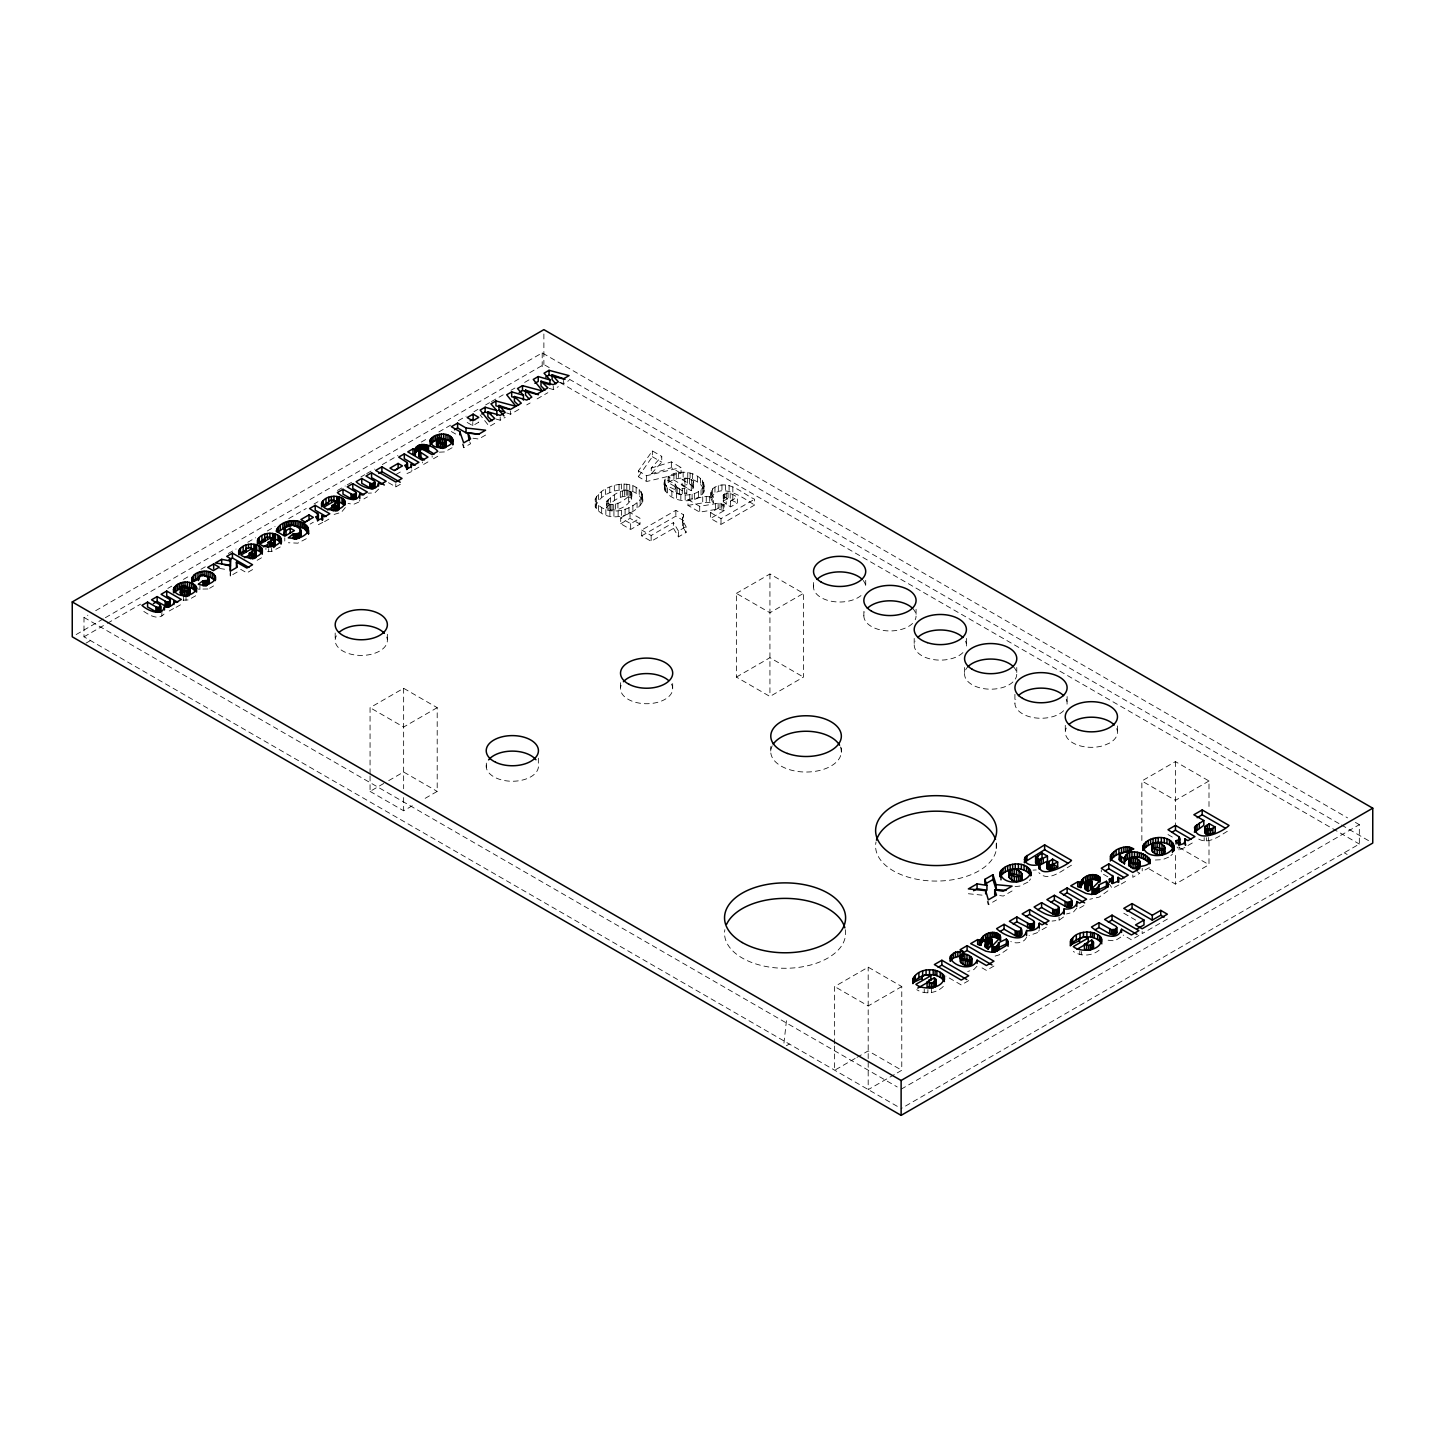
<?xml version="1.0" encoding="UTF-8"?>
<svg xmlns="http://www.w3.org/2000/svg" width="1445" height="1445" viewBox="0 0 1445 1445"><rect width="100%" height="100%" fill="white"/><g stroke="black" fill="none" stroke-linecap="round" stroke-linejoin="round"><path stroke-width="0.75" stroke-dasharray="5 3.75" d="M595.25 506.942C600.705 489.44 635.041 481.727 642.826 501.487C634.174 516.931 605.997 523.975 595.25 506.942L595.268 499.013C603.577 481.528 643.766 476.037 642.826 501.487M595.268 499.013L595.25 501.126C605.997 518.177 634.174 511.115 642.826 495.689M237.124 572.094L230.243 576.067L230.369 570.107M673.514 528.382L678.446 536.872L686.086 532.446L682.383 526.052L683.575 514.799L675.845 510.338L641.706 530.044L641.706 535.86L651.153 541.315L673.514 528.382L673.514 522.584L651.153 535.499L641.706 530.044M683.575 514.799L682.383 520.236L686.086 526.63L686.086 532.446M783.949 1043.073L786.622 1019.159M686.808 487.525L682.257 488.753L677.145 487.633L675.122 483.894L665.097 479.09C657.168 500.385 694.684 508.423 703.823 492.095C708.52 473.129 680.216 467.114 668.132 476.742L668.132 482.558L686.808 493.341L686.808 487.525L668.132 476.742M703.823 492.095L704.13 484.256M345.337 507.556L341.399 512.271L332.765 514.835M710.904 492.492L713.631 497.279L713.631 503.077C709.152 499.157 709.296 489.945 714.95 487.146C729.111 479.361 742.73 493.811 754.561 499.247L754.561 505.064L721.001 524.445L710.579 518.43L710.579 512.614L724.198 504.757L724.198 510.573L710.579 518.43M710.904 498.308C720.134 480.679 744.175 498.471 754.561 505.064M664.285 488.067L665.097 484.906L675.122 489.71L677.145 493.449L682.257 494.569L686.808 493.341M606.611 501.939C611.398 495.617 624.023 486.261 631.664 492.673L631.682 493.522C626.01 499.031 615.353 508.116 607.008 503.023L606.611 501.939L607.008 508.839C616.22 513.661 634.355 504.052 631.664 492.673M606.611 507.755C611.398 501.433 624.023 492.077 631.664 498.489L631.682 499.338M359.516 501.09L359.877 499.934M378.644 489.096L374.815 492.889L368.24 493.16M1038.756 931.266L1039.28 929.803M1076.796 908.146L1073.328 912.174L1066.554 913.944M1026.546 937.245C1024.18 943.061 1015.961 944.109 1010.778 941.544M976.946 966.29L973.785 969.649L967.698 971.492M723.259 495.129L728.063 492.781L732.814 494.515L737.365 497.152L737.365 502.968L730.538 506.906L723.313 501.776L723.259 495.129L723.313 501.776M723.259 500.945L728.063 498.597L737.365 502.968M664.285 482.251C669.468 496.881 695.46 499.807 703.823 486.279M691.252 490.74L691.252 484.942L693.456 482.413L693.221 480.77L687.386 478.241L682.076 479.632L682.076 485.448L691.252 490.74L693.456 488.229L693.221 480.77M322.759 522.367L317.882 524.968M1118.845 884.99L1112.343 888.458L1109.326 884.069M1029.508 880.583L1030.502 878.957M651.243 468.072L671.365 461.894L681.065 467.494L681.065 473.31L646.637 481.51L638.365 476.742L638.365 470.925L652.345 450.912L661.756 456.349L661.756 462.165L651.243 473.888L651.243 468.072L661.756 456.349M638.365 476.742L652.345 456.728L652.345 450.912M1107.881 890.842L1099.248 897.092L1089.801 899.26M173.581 608.526L167.981 611.687M164.026 614.089C157.722 621.332 147.733 613.999 141.971 610.187M1063.538 917.033L1059.059 920.266L1052.086 921.061M1120.778 937.137L1114.727 940.876L1105.732 939.972M1149.353 867.596L1142.218 871.498L1142.218 868.282M195.689 595.773L188.32 599.928L181.763 600.253M452.068 447.769L444.699 451.906L438.142 452.249M1170.829 855.675L1172.455 854.103M261.491 557.806L254.085 562.069M280.258 546.969L271.443 551.575L265.934 551.575L265.934 548.341M943.332 986.411C936.523 993.329 924.999 994.955 916.744 989.68M1007.111 949.6L999.199 954.856L991.595 957.114M411.391 471.702L406.984 473.526M1184.918 847.511L1179.03 849.949L1177.025 847.023M358.667 502.137L353.537 504.377L348.064 503.456M1037.636 932.567L1029.039 935.601M306.304 538.696L297.833 543.157L288.35 542.742M1027.901 882.136L1019.682 886.11L1013.433 886.778M213.553 585.911L209.633 588.26M1099.121 950.232C1091.842 956.048 1081.059 956.771 1073.31 951.46M897.273 1106.346L83.991 636.812L83.991 617.43L87.892 615.191M95.695 610.675L542.2 352.887L1347.589 817.888M76.151 634.572L103.426 618.803M105.377 617.683L543.88 364.519L551.701 369.035M83.991 636.812L105.449 624.439M107.4 623.301L140.544 604.173M167.837 588.404L171.738 586.164M183.443 579.409L189.295 576.031M200.981 569.276L206.834 565.898M228.274 553.507L236.077 549.01M247.781 542.254L255.584 537.757M267.271 531.001L275.074 526.504M288.729 518.611L306.268 508.477M314.071 503.98L317.972 501.722M337.462 490.469L345.265 485.972M347.215 484.852L353.068 481.474M360.871 476.958L364.772 474.719M366.723 473.581L374.508 469.083M382.311 464.586L397.917 455.572M421.308 442.062L427.16 438.684M438.865 431.947L450.551 425.191M458.354 420.676L466.157 416.178M473.96 411.68L477.861 409.423M485.646 404.925L489.548 402.667M491.499 401.547L503.203 394.792M511.006 390.295L514.908 388.037M524.643 382.401L530.496 379.024M86.068 643.097L90.457 640.55M467.168 422.446L472.768 425.679L478.747 422.229L473.147 418.996M310.097 524.101L313.348 522.223M395.948 474.538L402.469 470.781M176.091 607.333L181.311 604.317M324.565 521.627L329.803 518.592M363.923 498.904L367.391 496.899M418.905 467.15L413.667 470.167L411.283 468.794M427.955 461.93L422.355 465.164L422.355 461.93M437.781 456.259L432.163 459.492L432.163 456.259M494.75 423.367L489.367 426.474L480.155 414.95M496.087 419.05L500.187 420.224L505.244 417.316M506.689 412.927L510.537 414.245L521.302 408.032M526.739 404.889L530.116 402.956M537.088 398.91L547.854 392.697M549.19 388.38L553.29 389.554L558.348 386.646M559.811 382.275L563.64 383.593L569.059 380.468M252.568 569.583L246.86 572.888L236.456 566.892M388.47 482.666L395.804 486.893L400.482 484.201M462.382 443.958L463.682 447.715L470.564 443.741L469.191 440.599M485.592 435.053L478.674 439.045L472.172 438.106M668.132 482.558C679.024 474.791 698.838 476.886 704.13 490.072M620.7 517.906L630.038 512.523L639.99 518.267L639.99 524.083L630.652 529.484L620.7 523.722L620.7 517.906L630.652 523.668L639.99 518.267M620.7 523.722L630.038 518.34L639.99 524.083M641.706 535.86L675.845 516.154L683.575 520.597M370.064 773.761L370.064 707.671L403.643 688.29L437.203 707.671L437.203 791.39L422.283 800.006M678.446 536.872L678.446 531.056L686.086 526.63M723.313 495.96L730.538 501.09L737.365 497.152M710.579 512.614L721.001 518.629L754.561 499.247M437.203 707.671L403.643 727.052L370.064 707.671M370.064 775.965L370.064 791.39L386.845 781.691M388.723 780.625L403.643 772.009L437.203 791.39M736.372 593.371L769.932 573.99L803.492 593.371L803.492 677.091L769.932 696.472L736.372 677.091L736.372 593.371L769.932 612.752L803.492 593.371M370.064 791.39L403.643 810.771L414.823 804.305M736.372 677.091L769.932 657.71L803.492 677.091M1141.857 840.466L1141.857 780.986L1175.417 761.605L1208.995 780.986L1208.995 809.634M834.632 1043.85L834.632 986.556L868.192 967.175L901.77 986.556L901.77 1070.275L896.171 1073.509M987.242 901.03L988.308 904.696L996.526 899.946M1012.06 890.969L1003.209 896.081L998.965 895.412M1208.995 780.986L1175.417 800.367L1141.857 780.986M1071.486 865.212C1063.123 869.601 1048.293 883.058 1038.865 872.635M786.405 1045.728L789.331 1044.031M901.77 986.556L868.192 1005.937L834.632 986.556M1042.098 929.695L1049.07 925.667M1079.614 908.038L1086.586 904.01M1121.248 883.997L1128.238 879.969M1187.953 845.488L1194.925 841.46M968.71 980.613L961.232 984.93L945.879 976.061M993.943 966.037L986.411 970.39L978.969 966.091M1227.311 831.308C1219.02 836.276 1208.056 844.982 1198.013 838.696M855.133 1058.444L834.632 1070.275L834.632 1046.054M857.011 1057.361L868.192 1050.894L901.77 1070.275M1149.317 869.005L1175.417 884.087L1208.995 864.706L1208.995 838.263M894.31 1074.592L868.192 1089.656L868.192 967.175M1138.895 935.493L1131.453 939.81L1123.198 935.041M1167.379 919.056L1142.164 933.614L1142.164 930.381M901.12 1089.205L1359.33 824.661L1359.33 844.043L901.12 1108.586M1168.59 857.174L1162.611 859.649L1153.887 860.082M682.076 485.448L689.626 484.328L693.221 486.586L693.456 488.229M651.243 473.888L671.365 467.71L681.065 473.31M207.917 588.982L198.29 589.108M638.365 470.925L646.637 475.694L681.065 467.494M724.198 510.573L718.129 509.055L699.705 512.144L687.983 505.389L687.983 499.573L706.262 496.484L713.631 497.279M687.983 505.389L706.262 502.3L713.631 503.077M687.983 499.573L699.705 506.328L718.129 503.239L724.198 504.757M1036.264 869.944L1033.067 870.125M968.367 893.732L983.503 895.286M219.64 568.481L228.22 569.782M1355.41 822.404L1359.33 824.661M569.294 379.204L1339.515 823.885M1341.466 825.005L1370.799 841.947M559.793 382.437L1359.33 844.043M1344.211 852.767L1347.155 854.465M652.345 456.728L661.756 462.165M682.076 479.632L691.252 484.942M1167.993 834.542L1174.514 838.317M1179.156 847.474L1208.995 864.706M451.364 431.567L456.439 434.475M1136.926 871.624L1139.798 873.286L1132.808 877.314L1132.808 874.081M1107.809 876.826L1101.289 873.051L1101.289 869.818M1123.776 913.222L1138.479 921.711M83.991 617.43L897.219 1086.947M678.446 531.056L673.514 522.584M411.825 469.986L411.861 470.925M1208.562 837.504L1208.562 840.737M1206.358 837.703L1206.358 840.936M1204.191 837.576L1204.191 840.809M1179.03 846.734L1179.03 849.949M1175.417 761.605L1175.417 824.607M1175.417 855.44L1175.417 884.087M1117.473 725.914L1117.473 732.561M1081.655 951.587L1081.655 954.82M1079.812 951.171L1079.812 954.386M1067.132 696.544L1067.132 703.191M1065.272 725.318L1065.272 731.965M1059.059 917.051L1059.059 920.266M1016.774 667.482L1016.774 674.129M1014.914 694.341L1014.914 703.191M996.219 843.627L996.219 850.274M988.308 901.463L988.308 904.696M966.416 638.401L966.416 645.048M964.556 667.482L964.556 674.129M931.591 989.301L931.591 992.534M927.907 989.644L927.907 992.878M924.24 989.319L924.24 992.552M916.076 609.284L916.076 615.877M914.197 638.401L914.197 645.048M865.718 580.294L865.718 586.959A26.118 15.082 0 0 0 862.231 579.427M863.857 611.47L863.857 615.877M841.333 747.806L841.333 752.249M813.499 582.516L813.499 586.959M770.745 746.613L770.745 751.039M769.932 573.99L769.932 696.472M732.832 486.947L732.832 492.745M732.814 494.515L732.814 500.331M730.538 501.09L730.538 506.906M730.213 493.269L730.213 499.085M729.093 485.502L729.093 491.318M728.063 492.781L728.063 498.597M726.239 492.944L726.167 504.377M725.625 484.852L725.625 490.668M724.541 493.63L724.541 499.446M723.674 494.316L723.873 502.535M723.277 504.215L723.277 510.031M721.94 484.906L721.94 490.722M721.741 503.564L721.741 509.362M721.001 518.629L721.001 524.445M719.971 503.203L719.971 509.019M718.309 485.664L718.309 491.463M718.129 503.239L718.129 509.055M715.492 503.619L715.492 509.435M714.95 487.146L714.95 492.962M712.638 488.807L712.638 494.623M712.15 495.725L712.15 501.541M711.319 490.614L711.319 500.223M709.694 496.43L709.694 502.246M706.262 496.484L706.262 502.3M703.679 482.215L703.679 488.031M702.794 488.175L702.794 493.991M702.722 496.845L702.722 502.661M702.433 480.21L702.433 486.026M701.042 489.981L701.042 495.798M700.391 478.277L700.391 484.093M699.705 506.328L699.705 512.144M698.549 491.697L698.549 497.495M697.574 476.398L697.574 482.215M694.359 493.594L694.359 499.41M692.769 483.605L692.769 489.421M692.498 473.924L692.498 479.74M692.101 494.226L692.101 500.042M691.667 479.361L691.667 485.177M690.096 473.093L690.096 478.909M689.626 478.512L689.626 484.328M689.771 494.66L689.771 500.476M687.748 472.551L687.748 478.367M687.386 478.241L687.386 484.057M685.147 494.949L685.147 500.765M684.894 478.584L684.894 484.4M684.424 488.41L684.424 494.226M683.539 523.216L683.539 529.033M683.142 472.136L683.142 477.934M682.437 517.491L682.383 526.052M682.257 488.753L682.257 494.569M680.848 494.515L680.848 500.331M679.511 488.536L679.511 494.353M678.572 472.533L678.572 478.349M677.145 487.633L677.145 493.449M676.531 493.197L676.531 499.013M676.26 473.057L676.26 478.873M675.971 486.766L675.971 492.564M675.845 510.338L675.845 516.154M675.122 483.894L675.23 491.535M673.93 473.834L673.93 479.65M672.684 683.539L672.684 687.983M671.871 490.903L671.871 496.719M671.365 461.894L671.365 467.71M669.179 476.127L669.179 481.944M667.355 487.832L667.355 493.648M665.892 486.405L665.892 492.221M665.097 479.09L664.935 490.866M664.429 483.696L664.429 489.512M651.153 535.499L651.153 541.315M646.637 475.694L646.637 481.51M642.555 493.594L642.555 499.41M642.068 497.857L642.068 503.673M641.345 491.517L641.345 497.333M640.153 500.205L640.153 506.021M639.214 489.458L639.214 495.274M637.082 502.734L637.082 508.532M636.143 487.417L636.143 493.233M632.856 485.755L632.856 491.571M632.874 505.407L632.874 511.223M631.194 491.878L631.266 500.277M630.652 523.668L630.652 529.484M630.255 491.174L630.255 496.99M630.038 512.523L630.038 518.34M629.749 484.689L629.749 490.505M629.063 490.65L629.063 496.466M628.972 507.466L628.972 513.264M628.683 496.845L628.683 502.661M627.708 490.361L627.708 496.177M626.805 484.093L626.805 489.909M626.209 490.325L626.209 496.141M625.089 509.128L625.089 514.926M624.565 490.541L624.565 496.358M624.023 483.894L624.023 489.71M622.632 491.083L622.632 496.899M621.422 483.967L621.422 489.783M621.404 510.32L621.404 516.118M620.519 682.69L620.519 689.337M620.32 492.022L620.32 497.839M619.038 484.274L619.038 490.072M618.135 510.952L618.135 516.768M617.918 503.023L617.918 508.839M615.624 503.944L615.624 509.76M614.324 485.52L614.324 491.336M614.432 495.075L614.432 500.891M613.926 511.187L613.926 517.003M613.71 504.486L613.71 510.302M612.048 504.702L612.048 510.518M610.603 497.441L610.603 503.257M610.567 504.702L610.567 510.5M609.88 510.771L609.88 516.587M609.79 487.326L609.79 493.142M609.23 504.431L609.23 510.248M608.219 499.229L608.074 509.76M606.99 500.674L607.008 508.839M605.852 509.615L605.852 515.432M605.563 489.494L605.563 495.31M601.68 507.592L601.68 513.409M601.481 492.077L601.481 497.893M598.411 494.515L598.411 500.331M598.447 505.425L598.447 511.241M596.351 496.827L596.351 502.643M596.297 503.275L596.297 509.092M563.64 380.36L563.64 383.593M553.29 386.339L553.29 389.554M543.88 333.994L543.88 364.519M542.2 352.887L542.2 370.119M538.335 758.155L538.335 764.802A26.118 15.082 0 0 1 511.313 781.239A26.118 15.082 0 0 1 486.586 763.628M510.537 411.012L510.537 414.245M500.187 416.991L500.187 420.224M486.333 763.123L486.333 767.566M472.768 422.446L472.768 425.679M463.682 444.482L463.682 447.715M403.643 688.29L403.643 788.735M403.643 797.55L403.643 810.771M395.804 483.678L395.804 486.893M387.35 634.283L387.35 640.984M335.186 633.018L335.186 639.72M284.773 537.775L284.773 541.008M271.443 548.341L271.443 551.575M268.698 548.594L268.698 551.827M230.243 572.834L230.243 576.067M199.898 586.291L199.898 589.524M186.008 597.11L186.008 600.343M183.641 597.2L183.641 600.434M161.858 611.09L161.858 615.931M861.003 595.593A26.118 15.082 0 0 1 828.581 600.614A26.118 15.082 0 0 1 814.384 583.058M912.572 623.409A26.118 15.082 0 0 1 879.969 629.803A26.118 15.082 0 0 1 864.742 611.976M912.572 608.345A26.118 15.082 0 0 1 915.191 619.779M965.531 641.146A26.118 15.082 0 0 1 965.531 648.949M962.93 652.598A26.118 15.082 0 0 1 930.327 658.974A26.118 15.082 0 0 1 915.1 641.146M1013.27 666.578A26.118 15.082 0 0 1 990.674 689.193A26.118 15.082 0 0 1 968.06 666.578M1063.628 710.723A26.118 15.082 0 0 1 1031.026 717.117A26.118 15.082 0 0 1 1015.799 699.29M1066.229 699.29A26.118 15.082 0 0 1 1066.229 707.093M1116.714 728.659A26.118 15.082 0 0 1 1109.453 743.127L1103.98 745.457A26.118 15.082 0 0 1 1075.062 744.03A26.118 15.082 0 0 1 1066.284 728.081M840.394 746.957A35.312 20.393 0 0 1 805.01 772.027A35.312 20.393 0 0 1 772.226 745.801M671.491 684.099A26.118 15.082 0 0 1 647.775 703.715A26.118 15.082 0 0 1 621.097 685.418M386.754 637.064A26.118 15.082 0 0 1 360.184 655.416A26.118 15.082 0 0 1 336.36 635.836M996.4 842.959A60.527 34.951 0 0 1 935.258 881.071A60.527 34.951 0 0 1 876.013 841.965M845.253 929.677A60.527 34.951 0 0 1 785.068 968.276A60.527 34.951 0 0 1 724.866 929.677"/><path stroke-width="1.5" d="M230.369 570.107L230.514 558.601L226.72 556.415L232.428 553.11L252.568 564.742L246.86 568.048L236.456 562.051L236.456 566.892M173.96 601.264C174.267 605.852 168.144 607.496 164.477 606.737C162.165 617.557 146.577 609.953 141.971 605.347L147.571 602.113L156.837 607.352L159.889 607.171L160.287 605.04L151.544 599.819L157.144 596.586L166.608 601.915L169.48 601.662L169.842 599.512L161.118 594.292L166.717 591.059L181.311 599.476L176.091 602.493L173.96 601.264L173.96 604.498M1039.262 923.21C1039.659 929.316 1031.513 931.519 1026.618 930.508C1023.53 944.922 1002.758 934.789 996.598 928.647L1004.076 924.33L1016.431 931.321L1020.495 931.086L1021.019 928.232L1009.369 921.278L1016.846 916.961L1029.454 924.077L1033.283 923.734L1033.771 920.862L1022.139 913.908L1029.617 909.591L1049.07 920.826L1042.098 924.836L1039.262 923.21L1039.28 928.178M1064.062 913.962L1064.134 908.851C1069.029 909.862 1077.175 907.659 1076.778 901.554L1079.614 903.179L1086.586 899.169L1067.132 887.934L1059.655 892.251L1071.287 899.205L1071.937 905.148L1070.799 906.918L1066.97 907.261L1054.362 900.145L1050.623 902.312M208.64 578.506L207.394 580.384L202.86 580.818L198.29 584.268C204.142 586.941 219.441 582.172 214.077 574.46C208.441 567.831 188.41 571.913 193.215 581.667L199.139 578.939L198.525 577.296C202.426 571.895 212.541 577.801 208.405 584.358L208.459 577.964M308.489 534.144C310.928 516.822 280.294 516.66 276.194 531.2L284.773 536.167L294.401 530.604L290.21 528.184L286.038 530.586L286.038 535.445L284.141 534.343L284.141 529.502C288.368 517.364 312.842 534.126 293.281 533.819L288.35 537.901L297.742 538.624L297.742 533.783M299.151 533.151L299.151 537.992L300.957 536.023L300.072 533.693M318.352 515.468L317.593 521.013L317.99 513.986L309.591 508.568L315.209 505.335L329.803 513.752L324.565 516.768L322.181 515.395L322.181 520.236M318.352 520.308L318.388 514.655M407.508 463.213L407.454 468.866L407.111 462.544L398.694 457.126L404.311 453.874L418.905 462.31L413.667 465.326L411.283 463.953L411.283 467.187M1118.069 882.154L1118.069 877.314L1121.248 879.138L1128.238 875.11L1108.785 863.893L1101.289 868.21L1113.029 876.32L1111.964 878.325L1109.326 879.21L1109.326 882.443M1111.964 878.325L1111.964 883.184L1113.029 881.161L1111.458 879.246M1179.662 838.895L1178.668 844.675L1179.662 843.736L1179.192 836.926L1167.993 829.701L1175.471 825.384L1194.925 836.601L1187.953 840.647L1184.774 838.804L1185.496 845.235L1184.774 838.804M1179.662 843.736L1179.734 837.811M950.268 961.25L950.449 956.175L955.506 952.111L962.984 951.37L962.984 956.229M252.116 548.576L240.918 555.043C246.95 560.317 264.056 557.806 261.708 548.179C256.18 541.116 237.865 543.519 239.093 553.634L245.108 550.744L246.318 548.504L249.389 547.836L252.116 548.576L252.116 553.417M281.016 544.151C285.369 529.683 256.18 530.17 257.86 542.796L263.875 539.906L265.085 537.666L268.156 536.998L270.883 537.739L270.883 542.579M334.951 500.747L323.734 507.231C329.785 512.505 346.89 509.995 344.542 500.349C339.015 493.305 320.682 495.689 321.928 505.804L327.943 502.932L329.153 500.692L332.224 500.006L334.951 500.747L334.951 505.606M930.833 975.718L915.895 984.334C923.951 991.378 946.746 988.037 943.639 975.176C936.252 965.784 911.831 968.963 913.475 982.455L921.495 978.608L922.181 976.332L924.999 974.905L930.833 975.718L930.833 980.559L928.936 979.855M1088.248 937.986L1073.31 946.62C1081.366 953.646 1104.161 950.304 1101.036 937.462C1093.666 928.051 1069.246 931.23 1070.889 944.723L1078.909 940.876L1080.517 937.895L1084.599 936.992L1088.248 937.986L1088.248 942.826L1077.049 949.293M1121.555 929.243C1117.599 943.224 1097.839 933.018 1091.481 927.022L1098.977 922.705L1111.404 929.677L1115.594 929.316L1116.768 927.455L1115.974 926.263L1104.594 919.453L1112.054 915.155L1138.895 930.652L1131.453 934.951L1121.555 929.243L1121.555 932.477M1110.23 859.396C1110.302 849.534 1125.854 843.808 1133.783 848.938L1119.658 854.121L1119.297 859.919L1124.463 863.821C1120.381 836.384 1173.647 864.399 1136.926 866.783L1136.926 870.016M962.984 951.37L960.112 949.726L967.084 945.68L993.943 961.196L986.411 965.531L977.109 960.166C973.099 971.004 954.314 967.373 950.268 958.017M256.108 551.629L255.964 557.481L256.108 551.629L254.79 550.13L249.281 553.309L249.281 558.149L250.978 558.782L250.978 553.941L249.281 553.309M268.048 542.471L273.557 539.292L274.875 540.791L272.581 543.139L268.048 542.471L268.048 547.312M338.943 503.817L338.798 509.651L338.943 503.817L337.624 502.3L332.115 505.479L332.115 510.338L333.795 510.97L333.795 506.111L332.115 505.479M935.963 985.96L936.161 979.8L934.391 977.777L927.058 982.022L927.058 986.863L933.109 987.766L935.963 985.96L936.161 979.8M1084.454 944.289L1091.806 940.045L1093.377 943.386L1088.717 945.409L1084.454 944.289L1084.454 949.148L1088.717 950.25L1088.717 945.409M1090.505 945.193L1090.505 950.033L1093.558 946.909L1091.806 944.904L1091.806 940.045M1000.446 940.587L999.904 935.023C992.986 928.503 977.741 935.005 980.848 945.337L977.669 944.434L977.669 939.593L980.848 940.496M1024.324 859.36C1025.896 865.645 1034.602 866.296 1039.714 864.2C1037.149 881.305 1069.101 864.435 1071.486 860.371L1044.627 844.873L1025.462 856.759L1024.324 862.575M980.848 945.337L981.101 938.961M1080.896 882.732C1082.612 875.255 1094.335 871.913 1099.97 877.26L1100.006 880.547L1091.932 888.603L1091.932 893.462L1095.617 894.021L1099.121 891.475L1098.561 884.972L1106.436 881.287L1108.279 884.773L1105.949 888.133L1096.611 893.443L1091.661 894.509L1085.936 893.407L1070.709 885.857L1077.717 881.829L1080.896 882.732L1080.896 887.573L1077.717 886.67L1077.717 881.829M1080.896 887.573L1081.149 881.197M960.166 956.753L960.347 955.687C963.616 952.49 969.776 954.567 971.853 958.179L971.6 964.14C968.313 967.446 962.37 965.043 960.166 961.611L960.166 956.753C962.37 960.202 968.313 962.587 971.6 959.299L971.853 958.179M359.805 493.684C358.071 504.775 341.815 497.279 337.371 492.528L342.989 489.295L342.989 494.136L352.309 499.374L355.47 499.103L355.741 491.968L347.197 486.857L352.797 483.623L367.391 492.059L362.189 495.057L359.805 493.684L359.805 498.525M356.192 498.453L356.337 492.853M378.572 482.847C376.838 493.955 360.582 486.441 356.138 481.691L361.756 478.458L361.756 483.298L371.076 488.536L374.237 488.265L374.508 481.131L365.964 476.019L371.564 472.786L386.158 481.221L380.956 484.219L378.572 482.847L378.572 486.08M374.959 487.615L375.104 482.016M1095.22 929.713L1098.977 927.545L1109.67 933.723L1114.312 934.68L1116.57 933.307L1116.768 927.455M424.433 459.907L418.797 455.916L419.682 449.684L422.843 449.413L432.163 454.651L437.781 451.4C432.507 443.687 411.319 439.894 415.347 455.085L412.981 453.73L412.981 448.871L415.347 450.244L415.347 455.085M418.797 455.916L418.96 450.316M189.747 590.283L189.367 588.314L185.99 586.363L180.408 587.392L180.842 589.343L184.256 591.294L189.747 590.283L188.862 595.9L188.862 591.059M446.324 441.339L445.241 443.037L442.387 443.615L436.589 440.291L438.991 438.124L444.247 439.208L446.324 441.339L446.126 447.101L445.728 445.15M1021.579 879.698L1021.85 873.611C1019.556 869.565 1012.728 867.452 1009.134 871.01L1008.881 877.079C1011.229 881.053 1017.984 883.292 1021.579 879.698L1021.85 873.611M1164.525 853.236L1164.796 847.149C1162.484 843.103 1155.675 840.972 1152.08 844.548L1151.828 850.599C1154.176 854.573 1160.931 856.831 1164.525 853.236L1164.796 847.149M184.256 591.294L184.256 596.153L180.842 594.184L180.408 592.251L185.99 591.204L189.945 594.184L189.945 589.343M443.958 443.525L443.958 448.365L438.774 447.282L436.589 445.132L436.787 439.388M1008.881 877.079L1009.134 871.01M1151.828 850.599L1152.08 844.548M1139.744 862.448L1139.96 861.419C1137.847 857.969 1132.067 856.162 1128.96 859.323L1128.689 865.248L1133.043 868.553L1138.714 868.174L1139.744 862.448L1139.744 867.289L1139.96 861.419M153.405 603.595L157.144 601.427L166.608 606.755L168.83 606.774L170.167 605.907L170.329 600.325M1030.881 872.437C1027.287 884.647 1000.644 886.074 1000.301 871.805C1006.442 861.094 1031.658 860.335 1030.881 875.67M1013.108 923.969L1016.846 921.802L1031.459 929.117L1034.205 927.762L1034.421 921.964M1071.72 906.105L1071.937 900.307M1173.828 845.975C1170.233 858.185 1143.591 859.612 1143.248 845.343C1149.696 834 1176.483 834.235 1173.828 850.816C1169.818 838.66 1149.425 840.466 1143.248 850.184L1143.248 845.343M173.508 589.235C176.615 580.529 193.756 579.084 196.719 588.458C193.648 597.218 176.525 598.627 173.508 589.235L173.508 592.468M430.158 439.966C430.502 450.37 448.546 449.413 452.809 441.7C452.556 431.296 434.475 432.308 430.158 439.966L430.158 444.825L433.915 441.267L439.424 439.226L439.424 434.385M147.571 602.113L147.571 606.954L156.837 612.192L160.594 611.398L160.756 605.834M1000.337 931.339L1004.076 929.189L1015.167 935.583L1019.231 936.36L1021.452 935.096L1021.669 929.298M1071.72 901.265L1066.97 902.421L1054.362 895.304L1046.884 899.621L1058.535 906.575L1058.011 909.411L1053.947 909.664L1041.592 902.673L1034.114 906.99C1041.249 912.427 1057.523 922.632 1064.062 910.729M1037.853 909.682L1041.592 907.514L1052.682 913.926L1056.747 914.703L1059.185 912.499L1058.535 906.575M1128.689 865.248L1128.96 859.323M988.127 944.199C996.996 940.063 987.26 934.247 984.912 941.147L988.127 944.199L988.127 949.058L985.111 946.8L985.165 945.066L990.331 942.772M1084.978 883.383C1090.379 873.755 1096.556 887.844 1088.175 891.294L1085.177 889.036L1084.978 883.383L1088.175 886.435L1088.175 891.294M1084.978 888.223L1086.929 885.622L1090.397 885.008M1194.473 827.407C1196.532 844.422 1222.795 831.941 1229.045 825.456L1202.186 809.959L1193.859 814.763L1203.811 820.525L1203.811 825.366L1194.473 832.248L1195.467 825.998L1203.811 820.525M415.275 453.694L415.636 447.679M1124.77 856.614L1124.463 863.821M944.452 981.552C937.588 970.914 918.894 973.226 912.933 983.611L912.933 978.771M1101.867 943.82C1095.003 933.181 1076.308 935.493 1070.348 945.879L1070.348 941.038M1119.297 859.919L1119.658 854.121M1110.23 861.021C1113.625 855.169 1121.23 851.936 1127.841 851.737L1127.841 846.896M988.127 949.058L992.047 944.289L991.866 938.798M1088.175 886.435L1092.095 881.685M308.489 530.911C305.599 536.077 298.934 538.696 293.209 538.822L293.281 533.819M981.101 943.802C984.515 937.697 994.413 934.734 999.904 939.864L999.904 935.023M1081.149 886.038C1084.563 879.933 1094.461 876.97 1099.97 882.1L1099.97 877.26M1000.446 937.353L991.884 946.367L991.884 951.225L994.377 952.002L999.073 949.239L998.513 942.736L1006.388 939.051L1008.231 942.537L1005.883 945.897L996.562 951.207L991.595 952.273L985.869 951.171L970.661 943.621L977.669 939.593M1035.758 863.406L1035.541 857.662L1042.026 853.038L1047.462 856.162L1047.462 861.021L1041.213 864.417L1036.697 864.182L1035.541 862.502L1036.155 856.632M284.141 534.343L285.279 527.642M1047.173 868.806L1046.939 863.153L1052.574 859.125L1057.668 862.069L1057.668 866.91L1050.696 870.161L1047.173 868.806L1047.48 867.09L1052.574 863.965L1057.668 866.91M1204.913 833.079L1204.678 827.262L1209.248 823.668L1215.245 827.118L1215.245 831.977L1210.711 834.343L1205.852 833.909L1204.678 832.103L1205.383 826.143M281.016 540.936C276.392 547.547 266.205 548.739 259.685 544.205L270.883 537.739M173.797 592.829L181.167 587.7M1030.646 870.793L1030.646 875.634C1024.27 865.519 1006.677 867.253 1000.301 876.645L1000.301 871.805M960.076 951.298L960.076 956.138L953.411 957.927L950.449 961.015L950.449 956.175M264.724 534.325L264.724 539.184L257.77 544.061L257.77 539.22M991.884 946.367L995.569 946.945L999.055 943.639M1091.932 888.603L1095.617 889.181L1099.121 885.875M1124.77 861.473C1130.983 853.941 1144.314 856.542 1149.75 863.767L1149.75 858.926M415.636 452.538C420.441 446.342 429.165 450.208 434.06 454.109M200.042 571.931L200.042 576.79L192.456 581.45L192.456 576.591M245.957 545.162L245.957 550.003L239.563 554.085L239.563 549.244M328.792 497.351L328.792 502.192L322.398 506.256L322.398 501.415M411.283 463.953L411.391 466.861L406.984 468.686L404.726 465.38L407.454 464.026M250.978 553.941L255.964 552.622M333.795 506.111L338.798 504.811M927.058 982.022L931.303 983.142L935.963 981.119M291.691 520.724L291.691 525.565L284.647 527.497L278.506 531.742L278.506 526.901M418.96 455.157L419.682 449.684M1008.881 872.238C1011.229 876.212 1017.984 878.452 1021.579 874.857M1151.828 845.759C1154.176 849.732 1160.931 851.99 1164.525 848.396M342.989 489.295L352.309 494.533L356.192 493.612M361.756 478.458L371.076 483.696L374.959 482.774M1152.08 849.389C1155.675 845.813 1162.484 847.944 1164.796 851.99M1067.638 863.008L1044.627 849.714L1025.462 861.617L1025.462 856.759M1119.658 858.98L1120.85 858.041M72.25 601.933L543.88 329.641L1372.75 808.188L1372.75 843.067L901.12 1115.359L72.25 636.812L72.25 601.933L901.12 1080.481L1372.75 808.188M213.661 563.965L207.683 567.415L213.282 570.649L219.261 567.199L213.661 563.965L213.661 568.806M230.459 561.003L221.663 559.341L215.359 562.972L230.369 565.248M381.895 466.825L375.664 470.42L395.804 482.052L402.035 478.458L381.895 466.825L381.895 471.666L400.211 482.251M412.981 448.871L407.761 451.888L422.355 460.323L427.955 457.09L418.797 451.075M457.613 423.114L451.364 426.709L459.799 431.585L463.682 442.874L470.564 438.901L467.837 432.633L478.674 434.204L485.592 430.213L466.049 427.991L457.613 423.114L457.613 427.955L466.049 432.832L479.072 434.313M473.147 414.137L467.168 417.587L472.768 420.838L478.747 417.388L473.147 414.137L473.147 418.996L470.167 420.712M496.863 415.438L496.863 410.579L485.141 407.219L480.155 410.091L489.367 421.633L494.75 418.526L487.886 411.843L487.886 416.684L492.004 420.694M523.415 400.102L523.415 395.262L511.693 391.884L506.707 394.774L515.919 406.298L495.942 400.987L490.939 403.877L496.863 410.579M544.115 383.088L549.985 384.767L549.985 379.927L538.244 376.567L533.277 379.439L542.489 390.963L522.494 385.652L517.509 388.542L523.415 395.262M555.855 383.846L552.116 379.638L552.116 374.779L563.64 378.734L569.059 375.628L549.046 370.317L544.061 373.207L549.985 379.927M228.617 560.154L232.428 557.969L248.919 567.47M378.771 473.472L381.895 471.666M454.489 429.761L457.613 427.955M481.817 413.992L485.141 412.078L490.993 413.758M519.17 392.426L522.494 390.493L538.479 394.738M534.921 383.322L538.244 381.408L538.244 376.567M545.722 377.091L549.046 375.158L565.049 379.403M309.031 514.872L300.885 519.568L305.22 522.078L313.348 517.382L309.031 514.872L309.031 519.73L304.154 522.548M398.134 463.43L390.005 468.126L394.322 470.618L402.469 465.922L398.134 463.43L398.134 468.27L394.882 470.149M244.657 557.734L250.256 554.501M263.423 546.896L267.144 544.747M327.473 509.904L333.091 506.671M973.587 890.716L977.073 888.711L986.935 890.246L986.935 885.406L977.073 883.87L968.367 888.892L985.671 890.662L988.308 899.856L996.526 895.105L994.702 889.885L1003.209 891.24L1012.06 886.128L996.093 884.647L992.968 874.695L984.894 879.355L984.894 884.195M986.501 883.274L992.968 879.535L992.968 874.695M1035.541 857.662L1039.479 859.956L1047.462 856.162M1046.939 863.153L1050.696 865.32L1057.668 862.069M941.851 960.257L934.373 964.574L961.232 980.089L968.71 975.772L941.851 960.257L941.851 965.115L966.795 979.511M938.112 967.265L941.851 965.115M961.864 953.555L967.084 950.539L992.029 964.935M1025.878 916.6L1029.617 914.432L1047.119 924.547M1063.394 894.943L1067.132 892.775L1084.635 902.89M1105.028 870.883L1108.785 868.734L1124.336 877.711M1171.732 832.392L1175.471 830.225L1191.041 839.202M1197.182 817.689L1202.186 814.799L1225.197 828.093M917.756 988.109L928.972 981.643M1207.225 829.683L1209.248 828.509L1212.247 830.243M1204.678 827.262L1205.852 829.051L1208.833 829.809L1215.245 827.118M1143.988 920.05L1135.535 924.945L1142.164 928.774L1167.379 914.197L1160.75 910.386L1152.297 915.263L1132.067 903.595L1123.776 908.381L1143.988 920.05L1143.988 924.908L1137.215 928.81M1108.315 922.145L1112.054 919.995L1136.98 934.391M1127.082 911.307L1132.067 908.435L1152.297 920.104L1160.75 915.227L1164.074 917.141M1098.561 889.813L1106.436 886.128L1106.436 881.287M999.073 949.239L998.513 947.577L1006.388 943.91L1006.388 939.051M205.172 581.125L205.172 585.966L207.394 585.225L207.394 580.384M337.859 510.5L336.649 511.006L336.649 506.147M1139.96 866.259L1135.318 862.864L1129.972 863.279L1129.972 858.438M1019.086 870.793L1019.086 875.634L1014.191 874.026L1010.308 874.839L1010.308 869.998M1128.689 860.389L1133.043 863.713L1138.714 863.333M961.304 959.679L966.994 959.39L971.166 961.792L971.166 956.951M317.593 516.172L315.624 516.822L317.882 520.128L322.289 518.303L322.181 515.395M1176.031 843.934L1176.031 840.719L1178.668 839.816M196.556 587.23L196.556 592.071L191.607 587.952L183.063 587.248L183.063 582.407M444.247 439.208L444.247 444.067L438.991 442.965L438.991 438.124M452.917 444.067L447.968 439.93L441.375 439.009L441.375 434.168M215.179 575.76L215.179 580.601L210.103 576.97L204.106 576.067L204.106 571.208M308.634 533.548L303.884 528.346L293.461 525.492L293.461 520.652M344.542 500.349L344.542 505.208L339.485 501.957L333.958 501.144L333.958 496.285M281.107 543.338L277.928 540.087L269.89 538.118L269.89 533.277M262.34 554.176L259.179 550.924L251.123 548.956L251.123 544.115M992.968 879.535L996.093 889.488L1006.063 890.427M223.867 564.598L230.459 565.862M509.94 409.549L495.942 405.828L495.942 400.987M545.108 390.024L541.008 386.032L541.008 381.191L553.29 384.713L558.348 381.805L552.116 374.779M518.556 405.359L514.438 401.367L514.438 396.508L526.739 400.048L531.796 397.14L525.565 390.114L525.565 394.973L529.303 399.181M515.594 397.863L511.693 396.743L511.693 391.884M487.886 411.843L500.187 415.383L505.244 412.457L499.013 405.449L499.013 410.29L503.998 415.907M525.565 390.114L537.088 394.07L547.854 387.856L541.008 381.191M499.013 405.449L510.537 409.405L521.302 403.191L514.438 396.508M499.013 410.29L502.86 411.608M1119.297 855.079L1124.463 858.98L1124.445 857.698M1136.926 866.783L1139.798 868.445L1132.808 872.473L1111.964 860.227L1110.23 856.162M415.257 465.037L404.311 458.733L404.311 453.874M384.334 485.014L371.564 477.645L371.564 472.786M363.743 494.786L352.797 488.464L352.797 483.623M326.155 516.497L315.209 510.175L315.209 505.335M284.141 529.502L286.038 530.586M177.663 602.222L166.717 595.9L166.717 591.059M159.076 609.013L160.756 610.693M936.161 984.641L934.391 982.636L934.391 977.777M273.557 544.133L274.875 545.65L274.875 540.791M254.79 554.97L256.108 556.488M1178.145 840.755L1179.734 842.652M318.388 519.496L317.214 513.228M1106.436 886.128L1107.611 887.393M1006.388 943.91L1008.158 946.276M1176.031 840.719L1179.03 845.108L1183.672 843.627L1185.496 840.394M1109.326 879.21L1112.343 883.617L1118.231 881.179L1118.069 877.314M1115.974 931.104L1116.768 932.296M1071.287 904.046L1071.937 905.148M1033.771 925.703L1034.421 926.805M170.329 605.166L169.842 599.512M1021.669 934.156L1021.019 928.232M407.508 468.054L407.111 462.544M1021.85 878.47L1021.055 872.238M469.191 440.599L467.837 432.633M208.64 583.346L208.044 577.422M984.894 879.355L986.935 885.406M1092.095 886.526L1091.914 881.035M236.456 562.051L237.124 567.253L230.243 571.227L230.514 558.601M415.275 448.853L415.347 450.244M1212.879 828.491L1212.879 833.332M1210.711 829.484L1210.711 834.343M1209.248 823.668L1209.248 828.509M1208.833 829.809L1208.833 834.65M1207.225 824.842L1207.225 834.451M1205.852 829.051L1205.852 833.909M1202.186 809.959L1202.186 814.799M1199.278 823.144L1199.278 827.985M1197.074 824.589L1197.074 829.43M1195.467 825.998L1195.467 830.857M1179.192 836.926L1179.192 841.767M1175.471 825.384L1175.471 830.225M1173.593 844.332L1173.448 850.87M1172.798 842.778L1172.798 847.619M1172.455 849.263L1172.455 852.496M1171.425 841.333L1171.425 846.192M1169.493 839.997L1169.493 844.855M1166.982 838.822L1166.982 843.663M1164.273 838.028L1164.273 842.868M1164.002 845.777L1164.002 850.617M1163.351 849.425L1163.351 854.266M1162.033 844.332L1162.033 849.172M1161.635 850.057L1161.635 854.916M1161.347 837.612L1161.347 842.453M1160.75 910.386L1160.75 915.227M1159.504 843.176L1159.504 848.016M1159.54 850.202L1159.54 855.043M1158.204 837.594L1158.204 842.435M1157.138 842.724L1157.138 847.565M1157.192 849.75L1157.192 854.609M1155.603 837.883L1155.603 842.742M1155.007 842.868L1155.007 847.709M1154.718 848.63L1154.718 853.471M1153.236 843.519L1153.236 848.378M1153.074 838.497L1153.074 843.338M1152.64 847.131L1152.64 851.972M1152.297 915.263L1152.297 920.104M1150.617 839.4L1150.617 844.241M1150.112 860.245L1150.112 863.478M1148.829 857.607L1148.829 862.448M1148.233 840.593L1148.233 845.433M1147.384 856.289L1147.384 861.13M1145.939 842.128L1145.939 846.987M1145.379 854.988L1145.379 859.829M1144.277 843.717L1144.277 848.558M1143.392 853.941L1143.392 858.8M1142.869 847.005L1142.869 850.238M1141.369 853.164L1141.369 858.005M1139.328 852.604L1139.328 857.445M1139.22 860.263L1139.22 865.103M1137.287 852.279L1137.287 857.12M1137.378 858.944L1137.378 863.785M1137.107 863.929L1137.107 868.77M1135.318 858.023L1135.318 862.864M1135.174 864.074L1135.174 868.933M1134.506 852.153L1134.506 857.011M1133.35 857.662L1133.35 862.502M1133.043 863.713L1133.043 868.553M1131.959 852.405L1131.959 857.246M1132.067 903.595L1132.067 908.435M1131.561 857.824L1131.561 862.665M1131.291 847.619L1131.291 850.852M1130.929 862.773L1130.929 867.614M1129.629 847.131L1129.629 851.972M1129.647 853.002L1129.647 857.842M1129.304 861.563L1129.304 866.404M1127.57 853.941L1127.57 858.782M1125.944 846.896L1125.944 851.737M1125.872 855.187L1125.872 860.028M1123.849 847.222L1123.849 852.062M1121.519 847.926L1121.519 852.767M1121.519 857.282L1121.519 862.123M1119.893 856.108L1119.893 860.949M1118.936 849.028L1118.936 853.869M1118.791 878.903L1118.791 882.136M1116.57 928.467L1116.57 933.307M1116.136 850.527L1116.136 855.368M1115.594 929.316L1115.594 934.156M1114.312 929.839L1114.312 934.68M1113.824 851.99L1113.824 856.831M1113.029 876.32L1112.975 882.245M1112.939 929.984L1112.939 934.825M1112.505 875.435L1112.505 880.276M1112.036 853.417L1112.036 858.258M1112.054 915.155L1112.054 919.995M1111.404 929.677L1111.404 934.518M1110.826 854.808L1110.826 859.667M1109.67 928.882L1109.67 933.723M1108.785 863.893L1108.785 868.734M1108.207 883.654L1108.207 886.887M1107.611 882.534L1107.611 885.767M1101.867 938.979L1101.867 942.212M1101.036 937.462L1101.036 942.303M1099.645 936.017L1099.645 940.858M1098.977 922.705L1098.977 927.545M1098.417 887.555L1098.417 892.396M1098.272 875.905L1098.272 880.746M1097.64 934.644L1097.64 939.503M1097.026 875.309L1097.026 880.149M1096.972 888.567L1096.972 893.407M1095.635 874.911L1095.635 879.752M1095.617 889.181L1095.617 894.021M1094.425 889.397L1094.425 894.238M1094.28 933.127L1094.28 937.968M1094.136 874.677L1094.136 879.535M1093.558 942.068L1093.377 948.227M1093.233 889.199L1093.233 894.04M1093.016 941.11L1093.016 945.951M1092.492 874.64L1092.492 879.499M1092.492 932.621L1092.492 937.462M1092.131 944.524L1092.131 949.365M1091.661 882.606L1091.661 887.465M1091.336 880.529L1091.336 885.37M1090.776 874.821L1090.776 879.662M1090.614 932.278L1090.614 937.119M1090.397 880.149L1090.415 888.874M1089.295 880.059L1089.295 884.9M1089.06 875.236L1089.06 880.077M1088.121 880.258L1088.121 885.099M1087.326 875.887L1087.326 880.727M1086.983 885.749L1086.983 890.608M1086.929 880.782L1086.929 885.622M1086.911 932.043L1086.911 936.884M1086.712 945.138L1086.712 949.979M1085.881 881.558L1085.827 889.813M1085.592 876.772L1085.592 881.613M1085.213 882.462L1085.177 889.036M1083.479 932.386L1083.479 937.245M1083.335 878.307L1083.335 883.148M1081.799 879.879L1081.799 884.737M1080.029 933.434L1080.029 938.275M1079.596 938.6L1079.596 941.833M1079.415 882.172L1079.415 887.013M1076.778 901.554L1076.796 906.521M1076.308 935.276L1076.308 940.117M1072.696 937.733L1072.696 942.573M1071.504 938.871L1071.504 943.711M1070.799 902.077L1070.799 906.918M1070.745 939.954L1070.745 944.795M1069.95 902.439L1069.95 907.279M1068.975 902.619L1068.975 907.46M1067.945 902.601L1067.945 907.442M1067.132 887.934L1067.132 892.775M1066.97 902.421L1066.97 907.261M1065.073 901.499L1065.073 906.34M1064.134 908.851L1064.134 913.692M1059.185 907.641L1058.968 913.439M1058.011 909.411L1058.011 914.27M1056.747 909.862L1056.747 914.703M1055.139 909.916L1055.139 914.757M1054.362 895.304L1054.362 900.145M1054.001 864.182L1054.001 869.023M1053.947 909.664L1053.947 914.504M1052.682 909.068L1052.682 913.926M1052.574 859.125L1052.574 863.965M1052.231 865.013L1052.231 869.854M1050.696 865.32L1050.696 870.161M1049.341 865.194L1049.341 870.053M1048.962 861.202L1048.962 866.043M1048.113 864.706L1048.113 869.547M1047.48 862.25L1047.48 867.09M1044.627 844.873L1044.627 849.714M1043.254 858.601L1043.254 863.442M1042.026 853.038L1042.026 857.878L1037.799 860.317L1037.799 855.476M1041.592 902.673L1041.592 907.514M1041.213 859.576L1041.213 864.417M1039.714 864.2L1039.714 869.041M1039.479 859.956L1039.479 864.796M1038.829 865.609L1038.829 868.842M1037.98 859.847L1037.98 864.688M1036.697 859.341L1036.697 864.182M1034.205 922.921L1034.205 927.762M1033.283 923.734L1033.283 928.575M1032.434 924.096L1032.434 928.954M1031.459 924.276L1031.459 929.117M1030.429 924.258L1030.429 929.117M1029.851 869.258L1029.851 874.099M1029.617 909.591L1029.617 914.432M1029.454 924.077L1029.454 928.918M1028.479 867.813L1028.479 872.654M1027.558 923.156L1027.558 927.997M1026.943 855.494L1026.943 860.335M1026.546 866.476L1026.546 871.317M1026.618 930.508L1026.546 935.619M1024.686 857.824L1024.686 862.665M1024.053 865.284L1024.053 870.125M1021.344 864.489L1021.344 869.33M1021.452 930.255L1021.452 935.096M1020.495 931.086L1020.495 935.926M1020.405 875.887L1020.405 880.746M1019.231 931.519L1019.231 936.36M1018.689 876.537L1018.689 881.378M1018.4 864.074L1018.4 868.933M1017.623 931.573L1017.623 936.414M1016.846 916.961L1016.846 921.802M1016.557 869.637L1016.557 874.496M1016.594 876.682L1016.594 881.522M1016.431 931.321L1016.431 936.161M1015.257 864.056L1015.257 868.915M1015.167 930.743L1015.167 935.583M1014.191 869.186L1014.191 874.026M1014.245 876.23L1014.245 881.071M1012.656 864.363L1012.656 869.204M1012.078 869.33L1012.078 874.171M1011.789 875.11L1011.789 879.951M1010.127 864.959L1010.127 869.8M1009.694 873.593L1009.694 878.452M1008.158 941.418L1008.158 944.651M1007.671 865.862L1007.671 870.703M1007.562 940.298L1007.562 945.156M1005.305 867.072L1005.305 871.913M1004.076 924.33L1004.076 929.189M1002.993 868.608L1002.993 873.448M1001.331 870.179L1001.331 875.038M1000.97 876.645L1000.97 879.879M1000.554 936.523L1000.554 939.756M999.94 873.466L999.94 876.7M998.513 942.736L998.513 947.577M998.206 933.669L998.206 938.509M998.369 945.319L998.369 950.16M996.96 933.073L996.96 937.913M996.905 946.33L996.905 951.171M996.093 884.647L996.093 889.488M995.587 932.675L995.587 937.516M995.569 946.945L995.569 951.785M994.702 889.885L994.702 894.744M994.377 947.161L994.377 952.002M994.07 932.44L994.07 937.299M993.185 946.963L993.185 951.822M992.444 932.404L992.444 937.263M991.613 940.388L991.613 945.229M991.288 938.293L991.288 943.133M990.728 932.585L990.728 937.426M990.331 937.931L990.349 946.638M989.247 937.823L989.247 942.664M989.012 933L989.012 937.841M988.055 938.022L988.055 942.862M987.278 933.651L987.278 938.491M986.881 938.546L986.935 948.372M985.833 939.322L985.833 944.163M985.671 890.662L985.671 893.895M985.544 934.536L985.544 939.376M985.779 942.718L985.779 947.577M985.165 940.225L985.111 946.8M983.286 936.071L983.286 940.912M981.751 937.642L981.751 942.501M979.349 939.936L979.349 944.777M977.109 960.166L977.109 963.4M977.073 883.87L977.073 888.711M971.6 959.299L971.6 964.14M970.498 960.257L970.498 965.115M969.396 955.651L969.396 960.491M969.053 960.78L969.053 965.621M967.265 960.889L967.265 965.73M967.084 945.68L967.084 950.539M966.994 954.531L966.994 959.39M965.206 960.455L965.206 965.314M964.826 954.097L964.826 958.938M962.984 959.444L962.984 964.285M962.912 954.224L962.912 959.065M961.304 954.82L961.304 958.053M960.979 958.017L960.979 962.858M960.347 955.687L960.347 958.92M957.836 951.496L957.836 956.337M955.506 952.111L955.506 956.969M953.411 953.086L953.411 957.927M951.514 954.513L951.514 959.354M944.452 976.712L944.452 979.945M943.639 975.176L943.639 980.035M942.23 973.749L942.23 978.59M940.243 972.377L940.243 977.217M936.884 970.859L936.884 975.7M935.619 978.843L935.619 983.684M935.078 970.354L935.078 975.194M934.716 982.257L934.716 987.098M933.199 970.01L933.199 974.851M933.109 982.925L933.109 987.766M931.303 983.142L931.303 987.983M929.514 969.776L929.514 974.616M929.298 982.871L929.298 987.712M926.064 970.119L926.064 974.96M922.632 971.166L922.632 976.007M922.181 976.332L922.181 979.547M918.894 973.009L918.894 977.85M915.281 975.465L915.281 980.306M914.107 976.603L914.107 981.444M913.33 977.687L913.33 982.528M901.12 1080.481L901.12 1115.359M549.046 370.317L549.046 375.158M522.494 385.652L522.494 390.493M485.141 407.219L485.141 412.078M466.049 427.991L466.049 432.832M459.799 431.585L459.799 434.819M452.917 439.208L452.809 444.934M452.321 438.052L452.321 442.892M451.31 436.968L451.31 441.827M449.847 435.975L449.847 440.815M447.968 435.089L447.968 439.93M445.945 434.493L445.945 439.334M445.728 440.291L445.728 443.525M445.241 443.037L445.241 447.878M443.741 434.186L443.741 439.027M442.369 438.359L442.369 443.2M442.387 443.615L442.387 448.474M440.617 443.29L440.617 448.131M440.58 438.016L440.58 442.856M438.774 442.441L438.774 447.282M437.654 438.612L437.654 443.452M437.528 434.837L437.528 439.677M437.221 441.321L437.221 446.162M436.589 440.291L436.589 445.132M435.704 435.523L435.704 440.364M433.915 436.408L433.915 441.267M432.181 437.564L432.181 442.423M430.935 438.756L430.935 443.597M428.497 446.053L428.497 450.894M427.07 445.313L427.07 450.172M425.661 444.789L425.661 449.63M424.288 444.464L424.288 449.323M422.933 444.356L422.933 449.196M421.615 444.41L421.615 449.269M420.928 453.026L420.928 457.884M420.332 444.645L420.332 449.503M419.393 451.96L419.393 456.819M419.104 445.06L419.104 449.901M417.93 445.638L417.93 450.479M416.485 446.649L416.485 451.49M406.713 464.712L406.713 469.571M374.237 483.425L374.237 488.265M373.262 483.804L373.262 488.663M372.232 483.912L372.232 488.753M371.076 483.696L371.076 488.536M369.775 483.082L369.775 487.94M355.47 494.262L355.47 499.103M354.495 494.642L354.495 499.482M353.465 494.75L353.465 499.591M352.309 494.533L352.309 499.374M351.009 493.919L351.009 498.76M345.156 501.505L345.156 504.738M343.495 499.266L343.495 504.124M341.995 498.254L341.995 503.095M339.485 497.116L339.485 501.957M338.527 503.095L338.527 506.328M338.13 496.737L338.13 501.578M337.859 505.66L337.859 508.893M337.624 502.3L337.624 507.159M336.721 496.466L336.721 501.307M335.294 506.328L335.294 511.169M331.375 496.556L331.375 501.397M325.992 498.724L325.992 503.564M323.283 500.566L323.283 505.407M322.723 516.587L322.723 519.821M321.82 502.228L321.82 507.069M321.512 503.041L321.512 506.274M317.99 513.986L317.99 518.827M308.255 527.606L308.255 532.446M307.568 526.522L307.568 531.363M306.611 525.474L306.611 530.315M305.383 524.463L305.383 529.322M303.884 523.505L303.884 528.346M302.276 522.675L302.276 527.515M300.993 530.441L300.957 536.023M300.704 529.665L300.632 536.727M300.614 521.97L300.614 526.811M300.072 528.852L300.036 537.377M298.88 521.428L298.88 526.269M297.074 521.013L297.074 525.854M296.279 534.108L296.279 538.949M295.268 520.76L295.268 525.601M294.78 534.108L294.78 538.949M290.21 528.184L290.21 533.024M289.939 520.941L289.939 525.781M288.187 521.32L288.187 526.179M286.435 521.898L286.435 526.739M284.647 522.657L284.647 527.497M282.877 523.596L282.877 528.455M281.107 538.497L281.107 541.712M280.474 537.341L280.474 542.182M280.33 525.276L280.33 530.116M279.427 536.258L279.427 541.098M277.928 535.246L277.928 540.087M277.205 528.78L277.205 532.013M275.417 534.108L275.417 538.949M274.46 540.087L274.731 546.643M274.062 533.711L274.062 538.552M273.557 539.292L273.809 547.492M272.653 533.458L272.653 538.299M272.581 543.139L272.581 546.373M271.245 543.302L271.245 546.535M269.745 543.103L269.745 546.336M267.307 533.548L267.307 538.389M265.085 537.666L265.085 540.9M264.399 538.19L264.399 541.423M262.34 549.317L262.34 552.55M261.924 535.716L261.924 540.556M261.708 548.179L261.708 553.02M260.66 547.095L260.66 551.936M259.215 537.54L259.215 542.399M259.179 546.065L259.179 550.924M258.33 538.407L258.33 543.248M257.463 540.033L257.373 544.133M256.65 544.928L256.65 549.786M255.693 550.924L255.693 555.765M255.295 544.548L255.295 549.389M255.042 553.471L255.042 558.312M254.79 550.13L254.79 553.363M253.886 544.295L253.886 549.136M253.814 553.977L253.814 558.818M252.478 554.139L252.478 558.998M248.54 544.386L248.54 547.619M246.318 548.504L246.318 551.737M243.157 546.535L243.157 551.394M240.448 548.378L240.448 553.236M239.003 550.057L239.003 554.898M238.696 550.87L238.696 554.103M232.428 553.11L232.428 557.969M221.663 559.341L221.663 564.182M215.558 576.736L215.558 579.969M214.077 574.46L214.077 579.301M212.198 573.141L212.198 578M210.103 572.112L210.103 576.97M208.116 571.516L208.116 576.356M206.147 571.245L206.147 576.085M206.292 580.89L206.292 585.731M204.016 581.089L204.016 585.947L202.86 585.677L202.86 580.818M202.047 571.443L202.047 576.284M198.525 577.296L198.525 580.529M197.983 572.762L197.983 577.603M195.96 586.074L195.96 590.915M195.743 573.918L195.743 578.777M194.93 584.99L194.93 589.831M193.72 575.291L193.72 580.131M193.467 583.997L193.467 588.837M191.842 577.892L191.77 582.407M191.607 583.094L191.607 587.952M189.566 582.498L189.566 587.338M189.367 588.314L189.367 593.154M187.886 587.23L187.886 592.071M187.579 591.529L187.579 596.388M187.362 582.19L187.362 587.031M185.99 586.363L185.99 591.204M186.008 591.637L186.008 596.478M185.014 582.172L185.014 587.031M184.201 586.02L184.201 590.861M182.612 586.128L182.395 595.304M181.167 582.859L181.293 591.475M180.842 589.343L180.842 594.184M180.408 587.392L180.228 593.154M179.325 583.527L179.325 588.368M177.536 584.43L177.536 589.271M175.802 585.586L175.802 590.427M174.556 586.778L174.556 591.619M173.797 587.989L173.797 591.222M170.167 601.048L170.167 605.907M169.48 601.662L169.48 606.503M168.83 601.933L168.83 606.774M168.108 602.059L168.108 606.918M167.349 602.059L167.349 606.9M166.608 601.915L166.608 606.755M165.182 601.228L165.182 606.069M164.477 606.737L164.477 609.971M160.594 606.557L160.594 611.398M160.287 605.04L160.287 609.88M159.889 607.171L159.889 612.012M158.932 607.496L158.932 612.355M157.74 607.532L157.74 612.391M157.144 596.586L157.144 601.427M156.837 607.352L156.837 612.192M155.879 606.918L155.879 611.759M817.003 579.427A26.118 15.082 0 0 1 862.231 579.427M917.701 637.516A26.118 15.082 0 0 1 962.93 637.516M867.343 608.345A26.118 15.082 0 0 1 912.572 608.345M968.06 666.578A26.118 15.082 0 0 1 1013.27 666.578M1018.4 695.659A26.118 15.082 0 0 1 1063.628 695.659M1069.029 724.469A26.118 15.082 0 0 1 1114.239 724.993M773.238 744.121A35.312 20.393 0 0 1 807.087 731.26A35.312 20.393 0 0 1 839.563 745.241M623.409 681.715A26.118 15.082 0 0 1 668.601 680.541M488.609 759.871A26.118 15.082 0 0 1 512.216 751.111A26.118 15.082 0 0 1 535.951 759.745M339.232 632.278A26.118 15.082 0 0 1 384.406 633.362M876.483 840.177A60.527 34.951 0 0 1 935.403 811.187A60.527 34.951 0 0 1 995.497 839.364M726.6 924.294A60.527 34.951 0 0 1 788.229 898.429A60.527 34.951 0 0 1 844.837 927.853M821.157 582.064A26.118 15.082 0 0 0 864.832 575.309A26.118 15.082 0 0 0 832.862 556.849A26.118 15.082 0 0 0 821.157 582.064M871.498 611.145A26.118 15.082 0 0 0 915.191 604.389A26.118 15.082 0 0 0 883.202 585.911A26.118 15.082 0 0 0 871.498 611.145M927.256 642.61A26.118 15.082 0 0 0 966.416 629.55A26.118 15.082 0 0 0 927.256 616.491A26.118 15.082 0 0 0 927.256 642.61M972.196 669.27A26.118 15.082 0 0 0 1015.889 662.514A26.118 15.082 0 0 0 983.9 644.055A26.118 15.082 0 0 0 972.196 669.27M1022.554 698.35A26.118 15.082 0 0 0 1066.229 691.595A26.118 15.082 0 0 0 1034.259 673.135A26.118 15.082 0 0 0 1022.554 698.35M1077.862 729.671A26.118 15.082 0 0 0 1117.473 717.063A26.118 15.082 0 0 0 1078.765 703.552A26.118 15.082 0 0 0 1077.862 729.671M787.507 753.477A35.312 20.393 0 0 0 841.333 736.733A35.312 20.393 0 0 0 789.295 718.201A35.312 20.393 0 0 0 787.507 753.477M628.99 684.28A26.118 15.082 0 0 0 672.106 676.386A26.118 15.082 0 0 0 638.708 658.794A26.118 15.082 0 0 0 628.99 684.28M495.635 762.274A26.118 15.082 0 0 0 538.064 753.224A26.118 15.082 0 0 0 503.293 736.535A26.118 15.082 0 0 0 495.635 762.274M347.288 637.426A26.118 15.082 0 0 0 387.35 625.342A26.118 15.082 0 0 0 349.184 611.343A26.118 15.082 0 0 0 347.288 637.426M742.26 942.537A60.527 34.951 0 0 0 843.537 926.877A60.527 34.951 0 0 0 769.39 884.069A60.527 34.951 0 0 0 742.26 942.537M899.838 858.583A60.527 34.951 0 0 0 996.219 834.777A60.527 34.951 0 0 0 912.301 798.489A60.527 34.951 0 0 0 899.838 858.583"/></g></svg>
